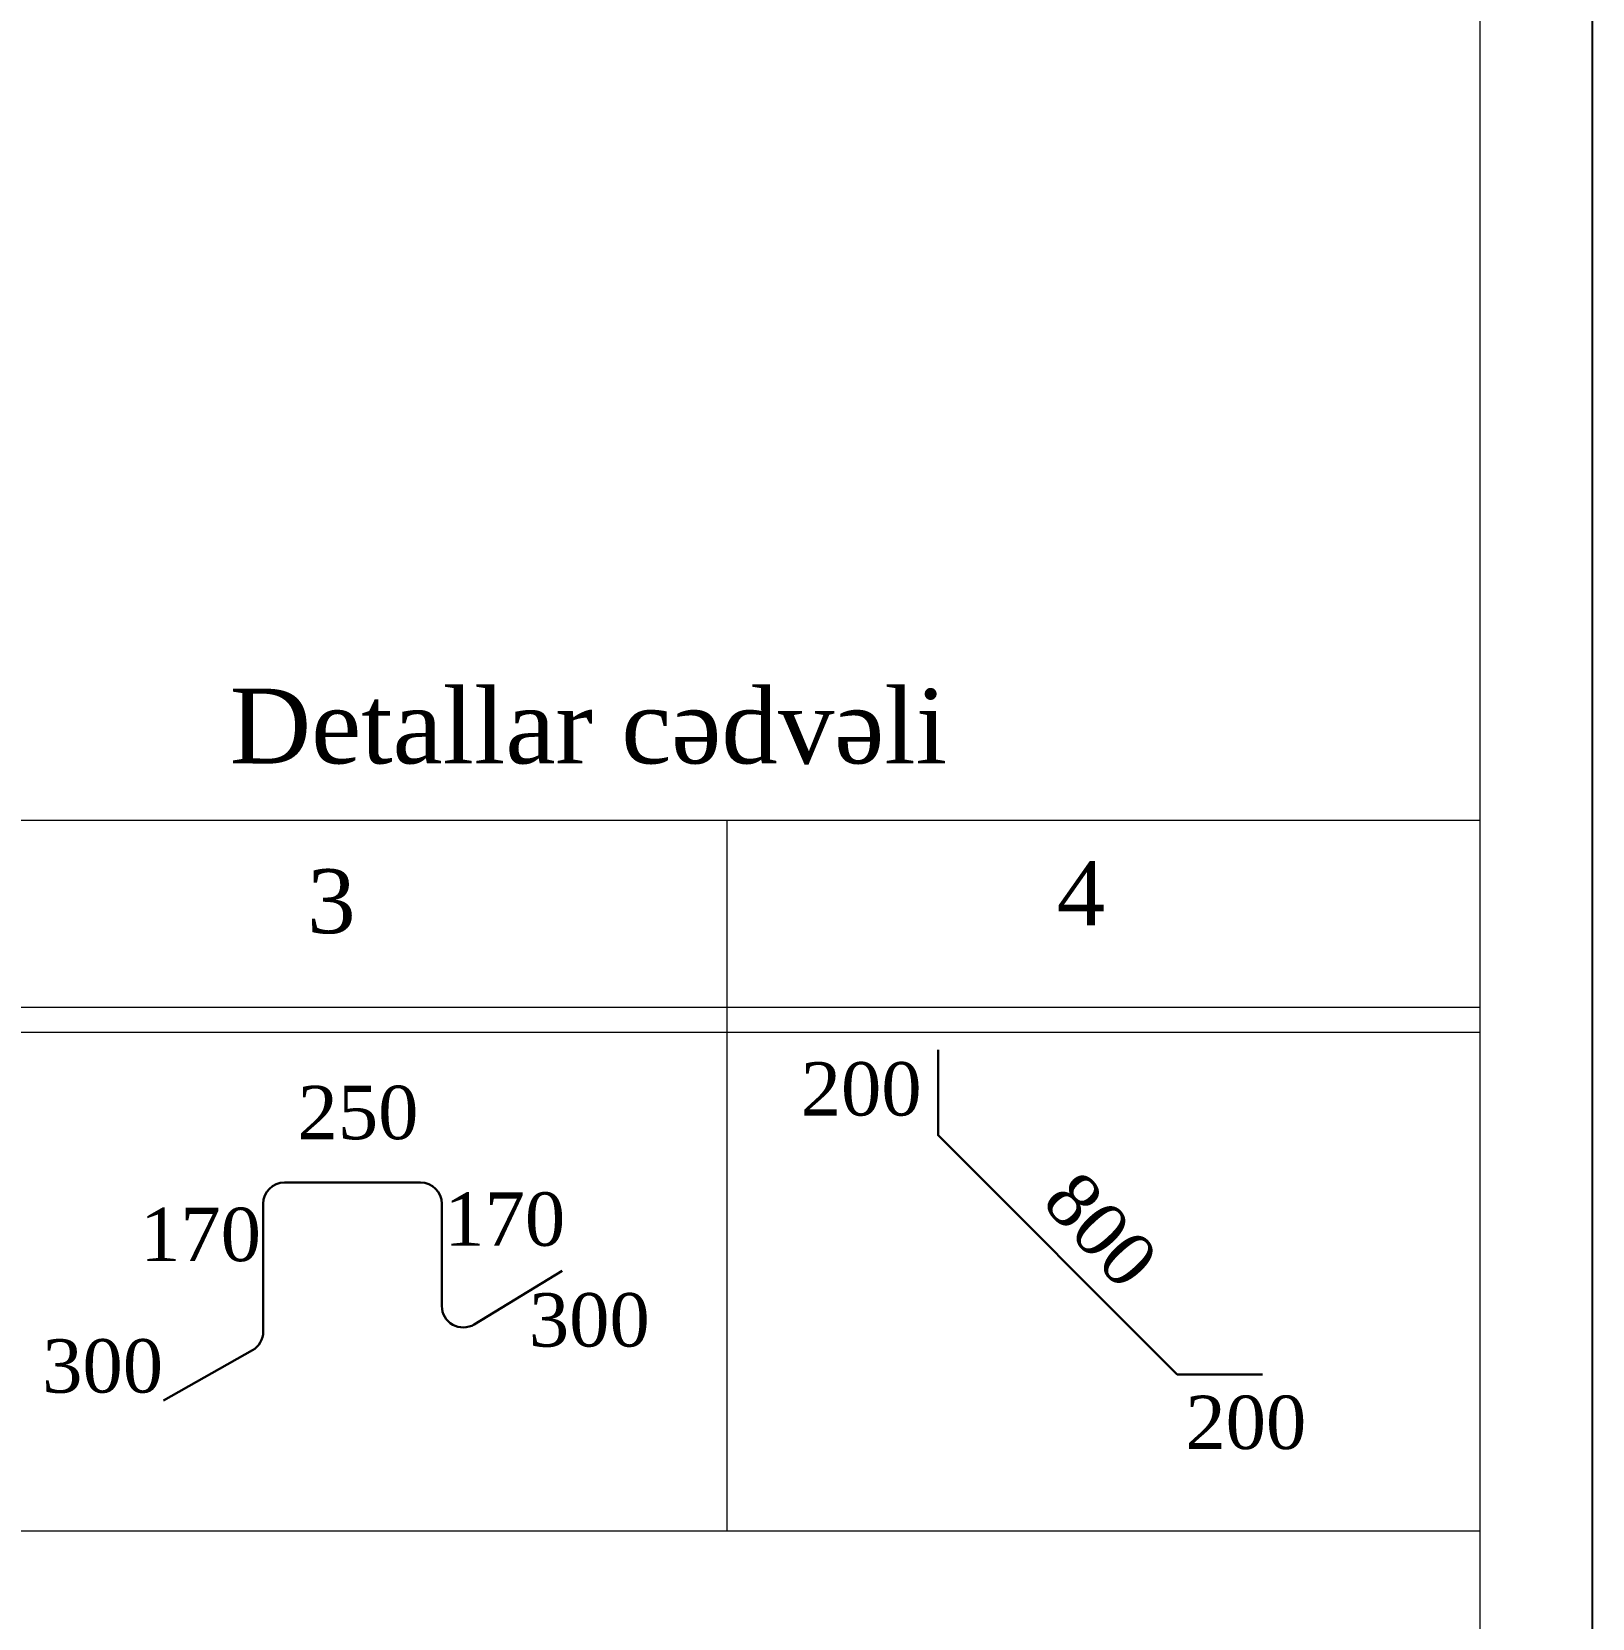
# Model space of a CAD drawing. Header units: millimetres. Extents: x 1067644 to 1117794, y -913136 to -692535.
# Drawn here: x 1110484 to 1117794, y -770283 to -762851 of the extents above; entities that cross this region are included whole.
import ezdxf

# ---------------------------------------------------------------- set-up
doc = ezdxf.new("R2010")
doc.units = ezdxf.units.MM
doc.styles.get("Standard").update_dxf_attribs({"font": 'a3ar(la).ttf'})
doc.styles.add('Times  New  Roman (Unicod)', font='times.ttf')
doc.styles.add('Times New Roman', font='times.ttf')

# ---------------------------------------------------------------- blocks, each defined once
blk = doc.blocks.new('ntnntyht')
at = {"lineweight": 25}
blk.add_line((2003567.4, -20954.7), (2003567.4, -50628.5), dxfattribs=at)
at = {"lineweight": 5, "ltscale": 15}
blk.add_line((2003044.9, -50106.1), (2003044.9, -21477.1), dxfattribs=at)

msp = doc.modelspace()

# ---------------------------------------------------------------- linework, layer by layer
at = {"color": 2, "lineweight": 13, "ltscale": 3}
for p, q in [((1108650.08, -766544.219), (1117269.044, -766544.219)), ((1113741.229, -769873.35), (1113741.229, -766544.219)), ((1117269.044, -769873.35), (1117269.044, -766544.219)), ((1108650.08, -767420.03), (1117269.044, -767420.03)), ((1108650.08, -767537.552), (1117269.044, -767537.552)), ((1108650.08, -769873.35), (1117269.044, -769873.35))]:
    msp.add_line(p, q, dxfattribs=at)
at = {"color": 7, "lineweight": 30}
msp.add_lwpolyline([(1116249.943, -769140.857), (1115849.943, -769140.857), (1114729.662, -768020.576), (1114729.662, -767620.576)], dxfattribs=at)
msp.add_lwpolyline([(1111101.597, -769262.74), (1111517.527, -769027.482, 0.27031989), (1111568.295, -768940.44), (1111568.295, -768342.043, -0.41421356), (1111668.295, -768242.043), (1112304.827, -768242.043, -0.41421356), (1112404.827, -768342.043), (1112404.827, -768820.793, 0.58516285), (1112556.836, -768906.204), (1112968.385, -768655.601)], format="xyb", dxfattribs=at)

# ---------------------------------------------------------------- block references
at = {"color": 3, "xscale": 1.004925508461463, "yscale": 1.004925508461463, "zscale": 1.004925508461463}
msp.add_blockref('ntnntyht', (-895641.897, -734361.285), dxfattribs=at)

# ---------------------------------------------------------------- texts
at = {"color": 0, "lineweight": 0, "insert": (1111410.904, -765928.58), "char_height": 350, "width": 16391.5823, "attachment_point": 1, "style": 'Times New Roman'}
msp.add_mtext('{\\fTimes New Roman|b0|i0|c238|p18;Detallar cədvəli}', dxfattribs=at)
at = {"color": 0, "lineweight": 0, "char_height": 300, "attachment_point": 5}
for s, insert in [('          {\\fTimes New Roman|b0|i0|c238|p18;4} ', (1114841.93, -766887.8)), ('          {\\fTimes New Roman|b0|i0|c238|p18;3}', (1111330.539, -766926.121))]:
    msp.add_mtext(s, dxfattribs=dict(at, insert=insert))
at = {"color": 0, "lineweight": 0, "char_height": 250, "attachment_point": 5, "style": 'Times  New  Roman (Unicod)'}
for s, insert in [('{\\fTimes New Roman|b0|i0|c238|p18;200}', (1114369.302, -767805.028)), ('{\\fTimes New Roman|b0|i0|c238|p18;25}0', (1112012.138, -767915.701)), ('{\\fTimes New Roman|b0|i0|c238|p18;17}0', (1112699.778, -768415.067)), ('{\\fTimes New Roman|b0|i0|c238|p18;17}0', (1111274.674, -768486.989)), ('{\\fTimes New Roman|b0|i0|c238|p18;300}', (1113095.864, -768887.119)), ('{\\fTimes New Roman|b0|i0|c238|p18;300}', (1110816.034, -769102.896)), ('{\\fTimes New Roman|b0|i0|c238|p18;200}', (1116171.278, -769367.165))]:
    msp.add_mtext(s, dxfattribs=dict(at, insert=insert))
at = {"color": 0, "lineweight": 0, "insert": (1115491.008, -768464.194), "char_height": 250, "attachment_point": 5, "rotation": 312.6158065, "style": 'Times  New  Roman (Unicod)'}
msp.add_mtext('{\\fTimes New Roman|b0|i0|c238|p18;800}', dxfattribs=at)

doc.saveas('drawing.dxf')
